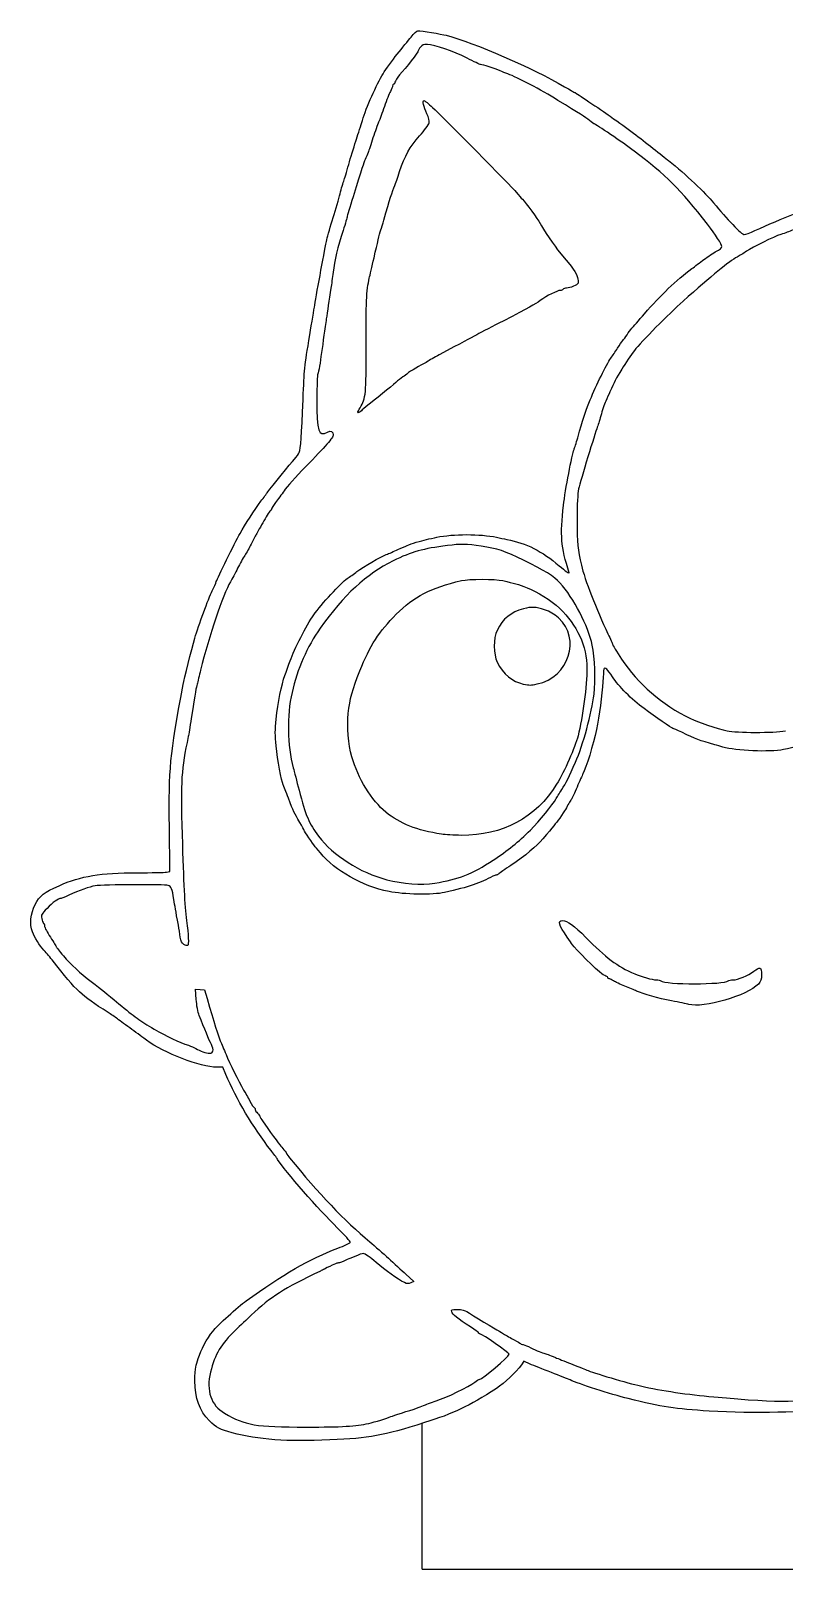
# Model space of a CAD drawing. Header units: millimetres. Extents: x -16 to 167, y 0 to 179.
# Drawn here: x -15.7 to 72.3, y 0.1 to 179.5 of the extents above; entities that cross this region are included whole.
import ezdxf

# ---------------------------------------------------------------- set-up
doc = ezdxf.new("R2010")
doc.units = ezdxf.units.MM
doc.layers.get('0').update_dxf_attribs({"linetype": 'CONTINUOUS'})

msp = doc.modelspace()

# ---------------------------------------------------------------- linework, layer by layer
for p, q in [((0.59, 81.45), (0.53, 86.63)), ((0.19, 81.37), (0.59, 81.45)), ((3.66, 66.53), (3.58, 67.73)), ((3.58, 67.73), (4.11, 67.69)), ((4.11, 67.69), (4.63, 67.64)), ((4.63, 67.64), (4.92, 66.62)), ((61.12, 65.94), (61.12, 65.94)), ((6.75, 58.61), (6.07, 58.61)), ((7.11, 57.76), (6.75, 58.61)), ((28.13, 34.49), (29.06, 33.64)), ((29.06, 33.64), (28.69, 33.48)), ((41.87, 24.33), (41.59, 23.92)), ((42.61, 24.01), (41.87, 24.33)), ((30, 0.09), (30, 17.09)), ((30, 0.09), (110, 0.09))]:
    msp.add_line(p, q)
for points in [[(28.72, 178.72), (29.04, 179.13), (29.4, 179.45), (29.53, 179.45)], [(29.53, 179.45), (29.91, 179.45), (32.3, 179.07), (32.81, 178.93)], [(27.1, 176.72), (27.67, 177.42), (28.39, 178.32), (28.72, 178.72)], [(30.62, 177.85), (30.18, 177.87), (30.01, 177.81), (29.81, 177.54)], [(35.26, 176.25), (33.69, 177.06), (31.48, 177.82), (30.62, 177.85)], [(32.81, 178.93), (36.09, 178.08), (42.9, 175.12), (46.63, 172.92)], [(25.45, 174.43), (25.8, 174.99), (26.54, 176.02), (27.1, 176.72)], [(29.56, 177.11), (29.55, 176.97), (28.14, 175.13), (27.39, 174.3)], [(29.81, 177.54), (29.67, 177.36), (29.56, 177.17), (29.56, 177.11)], [(36.84, 175.52), (36.76, 175.52), (36.05, 175.85), (35.26, 176.25)], [(23.04, 169), (23.48, 170.45), (24.71, 173.24), (25.45, 174.43)], [(27.39, 174.3), (27.09, 173.96), (26.85, 173.58), (26.84, 173.45)], [(39.1, 174.79), (38.55, 175.03), (37.04, 175.52), (36.84, 175.52)], [(40.01, 174.42), (39.75, 174.52), (39.34, 174.69), (39.1, 174.79)], [(45.86, 171.34), (43.82, 172.6), (41.17, 174), (40.01, 174.42)], [(26.31, 172.37), (26.16, 172.12), (25.85, 171.34), (25.61, 170.63)], [(26.57, 173.01), (26.57, 172.91), (26.45, 172.62), (26.31, 172.37)], [(26.7, 173.21), (26.63, 173.21), (26.57, 173.12), (26.57, 173.01)], [(26.84, 173.45), (26.84, 173.32), (26.78, 173.21), (26.7, 173.21)], [(46.63, 172.92), (47.25, 172.56), (47.78, 172.26), (47.81, 172.26)], [(47.81, 172.26), (47.88, 172.26), (50.81, 170.3), (51.96, 169.48)], [(25.61, 170.63), (25.37, 169.92), (25.07, 169.1), (24.94, 168.8)], [(30.57, 169.75), (30.18, 170.6), (30.02, 171.31), (30.23, 171.31)], [(30.23, 171.31), (30.31, 171.31), (30.76, 170.96), (31.22, 170.52)], [(31.22, 170.52), (32.49, 169.34), (40.45, 161.28), (41, 160.62)], [(49.53, 168.99), (49.08, 169.35), (48.42, 169.77), (45.86, 171.34)], [(22.35, 166.83), (22.57, 167.46), (22.88, 168.44), (23.04, 169)], [(24.94, 168.8), (24.81, 168.5), (24.51, 167.67), (24.28, 166.96)], [(29.71, 167.19), (30.28, 167.82), (30.78, 168.5), (30.82, 168.7)], [(30.82, 168.7), (30.86, 168.93), (30.77, 169.33), (30.57, 169.75)], [(50.11, 168.59), (50.07, 168.59), (49.8, 168.77), (49.53, 168.99)], [(51.96, 169.48), (54.11, 167.97), (55.34, 167.04), (56.97, 165.74)], [(21.54, 164.18), (21.78, 165), (22.14, 166.19), (22.35, 166.83)], [(24.28, 166.96), (24.06, 166.24), (23.8, 165.48), (23.71, 165.26)], [(27.39, 163.03), (28.01, 164.94), (28.56, 165.92), (29.71, 167.19)], [(54.74, 165.43), (53.46, 166.39), (50.23, 168.59), (50.11, 168.59)], [(23.71, 165.26), (23.62, 165.04), (23.47, 164.68), (23.37, 164.45)], [(63.31, 156.89), (60.07, 161.05), (58.5, 162.61), (54.74, 165.43)], [(56.97, 165.74), (57.67, 165.18), (58.47, 164.54), (58.75, 164.32)], [(20.91, 162.08), (21.02, 162.41), (21.31, 163.36), (21.54, 164.18)], [(23.37, 164.45), (23.19, 164.02), (23.02, 163.5), (21.96, 160.1)], [(58.75, 164.32), (60.77, 162.71), (63.1, 160.53), (64.02, 159.39)], [(20.44, 160.45), (20.58, 161.01), (20.8, 161.74), (20.91, 162.08)], [(25.55, 157.39), (26.25, 159.87), (26.5, 160.64), (26.84, 161.43)], [(26.84, 161.43), (26.91, 161.6), (27.16, 162.32), (27.39, 163.03)], [(19.63, 157.67), (19.93, 158.64), (20.29, 159.89), (20.44, 160.45)], [(21.96, 160.1), (21.58, 158.89), (21.27, 157.85), (21.27, 157.78)], [(41, 160.62), (41.26, 160.31), (41.58, 159.94), (41.72, 159.81)], [(41.72, 159.81), (42.1, 159.43), (43.53, 157.46), (43.77, 157)], [(64.02, 159.39), (65.5, 157.56), (67.31, 155.69), (67.6, 155.69)], [(68.83, 156.15), (71.86, 157.56), (75.51, 158.95), (77.49, 159.45)], [(18.9, 155.09), (19.01, 155.55), (19.34, 156.71), (19.63, 157.67)], [(20.79, 156.16), (20.17, 154.27), (19.79, 152.67), (19.62, 151.29)], [(21.27, 157.78), (21.27, 157.71), (21.05, 156.98), (20.79, 156.16)], [(24.4, 152.98), (24.82, 154.82), (25.01, 155.6), (25.21, 156.24)], [(25.21, 156.24), (25.27, 156.42), (25.42, 156.94), (25.55, 157.39)], [(43.77, 157), (44.07, 156.4), (45.54, 154.23), (46.04, 153.64)], [(64.99, 154.29), (64.99, 154.52), (64.22, 155.73), (63.31, 156.89)], [(67.6, 155.69), (67.73, 155.69), (68.28, 155.9), (68.83, 156.15)], [(73.31, 156.23), (72.8, 156.02), (72.42, 155.88), (71.85, 155.7)], [(17.48, 147.48), (17.73, 149.02), (18.7, 154.2), (18.9, 155.09)], [(64.35, 153.74), (64.71, 153.93), (64.99, 154.16), (64.99, 154.29)], [(71.85, 155.7), (71.07, 155.45), (68.56, 154.23), (67.85, 153.74)], [(23.85, 150.6), (23.92, 150.9), (24.17, 151.97), (24.4, 152.98)], [(46.04, 153.64), (47.68, 151.7), (47.99, 151.27), (48.15, 150.7)], [(66.76, 153.07), (65.84, 152.57), (63.84, 150.94), (60.45, 147.92)], [(61.48, 151.73), (61.81, 151.97), (62.44, 152.45), (62.89, 152.79)], [(62.89, 152.79), (63.34, 153.13), (63.99, 153.56), (64.35, 153.74)], [(67.85, 153.74), (67.51, 153.51), (67.02, 153.21), (66.76, 153.07)], [(19.62, 151.29), (19.55, 150.69), (19.44, 149.86), (19.37, 149.45)], [(48.15, 150.7), (48.22, 150.45), (48.24, 150.15), (48.2, 150.04)], [(55.96, 146.46), (57.83, 148.63), (59.65, 150.36), (61.48, 151.73)], [(19.37, 149.45), (19.15, 148.05), (18.95, 146.67), (18.83, 145.85)], [(23.47, 142.66), (23.44, 147.55), (23.52, 149.24), (23.85, 150.6)], [(46.14, 149.18), (45.8, 149.18), (44.53, 148.55), (43.8, 148.01)], [(46.46, 149.31), (46.41, 149.24), (46.27, 149.18), (46.14, 149.18)], [(46.86, 149.45), (46.69, 149.45), (46.51, 149.39), (46.46, 149.31)], [(48.2, 150.04), (48.11, 149.81), (47.3, 149.45), (46.86, 149.45)], [(16.91, 144.02), (17.14, 145.4), (17.4, 146.96), (17.48, 147.48)], [(43.8, 148.01), (43.11, 147.51), (42.58, 147.21), (39.47, 145.61)], [(60.45, 147.92), (58.81, 146.46), (55.57, 143.18), (54.79, 142.18)], [(18.83, 145.85), (18.77, 145.4), (18.65, 144.55), (18.56, 143.95)], [(39.47, 145.61), (38.31, 145.02), (36.93, 144.3), (36.41, 144.02)], [(54.49, 144.77), (54.63, 144.92), (55.29, 145.68), (55.96, 146.46)], [(16.12, 136.48), (16.27, 140.07), (16.27, 140.12), (16.91, 144.02)], [(18.56, 143.95), (18.35, 142.47), (18.18, 141.24), (18.05, 140.35)], [(36.41, 144.02), (35.54, 143.54), (34.75, 143.13), (32, 141.67)], [(53.43, 143.33), (53.53, 143.43), (53.75, 143.74), (53.92, 144.01)], [(53.92, 144.01), (54.1, 144.27), (54.35, 144.62), (54.49, 144.77)], [(22.77, 135.5), (23.46, 136.67), (23.49, 137.06), (23.47, 142.66)], [(52.04, 141.3), (52.23, 141.56), (52.57, 142.08), (52.81, 142.46)], [(52.81, 142.46), (53.05, 142.83), (53.33, 143.22), (53.43, 143.33)], [(54.79, 142.18), (54.38, 141.66), (53.71, 140.68), (53.31, 140.01)], [(18.05, 140.35), (17.99, 139.94), (17.89, 139.53), (17.83, 139.44)], [(30.19, 140.62), (30.07, 140.62), (28.5, 139.69), (28.31, 139.5)], [(30.62, 140.88), (30.42, 140.74), (30.23, 140.62), (30.19, 140.62)], [(32, 141.67), (31.44, 141.38), (30.82, 141.02), (30.62, 140.88)], [(49.62, 136.41), (50.33, 138.17), (51.47, 140.46), (52.04, 141.3)], [(53.31, 140.01), (52.62, 138.88), (52.44, 138.53), (51.92, 137.34)], [(17.83, 139.44), (17.78, 139.35), (17.73, 138.04), (17.73, 136.54)], [(26.95, 138.46), (26.39, 137.96), (24.41, 136.36), (23.66, 135.79)], [(27.76, 139.09), (27.56, 138.96), (27.19, 138.68), (26.95, 138.46)], [(28.31, 139.5), (28.21, 139.41), (27.96, 139.22), (27.76, 139.09)], [(15.68, 130.3), (15.84, 130.73), (15.95, 132.2), (16.12, 136.48)], [(17.73, 136.54), (17.72, 132.68), (17.91, 132.09), (18.96, 132.67)], [(48.16, 132), (48.78, 134.22), (48.96, 134.75), (49.62, 136.41)], [(51.92, 137.34), (51.81, 137.09), (51.59, 136.6), (51.43, 136.25)], [(22.49, 134.98), (22.49, 135.01), (22.62, 135.25), (22.77, 135.5)], [(22.92, 135.15), (22.75, 134.94), (22.49, 134.84), (22.49, 134.98)], [(23.66, 135.79), (23.36, 135.56), (23.02, 135.27), (22.92, 135.15)], [(50.86, 134.56), (50.7, 133.97), (50.51, 133.37), (50.45, 133.22)], [(51.43, 136.25), (51.28, 135.9), (51.02, 135.14), (50.86, 134.56)], [(18.96, 132.67), (19.34, 132.88), (19.64, 132.74), (19.64, 132.35)], [(50.45, 133.22), (50.18, 132.57), (48.5, 127.04), (48.27, 126.03)], [(19.64, 132.35), (19.64, 132.03), (18.74, 130.99), (16.4, 128.61)], [(47.74, 130.64), (47.8, 130.79), (47.99, 131.4), (48.16, 132)], [(12.01, 125.68), (12.48, 126.34), (14.67, 129.03), (15.11, 129.49)], [(15.11, 129.49), (15.35, 129.75), (15.61, 130.12), (15.68, 130.3)], [(46.51, 124.13), (46.71, 125.91), (47.5, 130.1), (47.74, 130.64)], [(16.4, 128.61), (15.3, 127.49), (14.17, 126.23), (13.9, 125.82)], [(11.21, 124.6), (11.52, 125.01), (11.88, 125.5), (12.01, 125.68)], [(13.9, 125.82), (13.62, 125.41), (13.18, 124.8), (12.92, 124.47)], [(48.27, 126.03), (48.15, 125.48), (48.09, 124.28), (48.09, 122.36)], [(8.77, 120.85), (9.33, 121.86), (10.49, 123.64), (11.21, 124.6)], [(12.92, 124.47), (12.66, 124.13), (12.45, 123.78), (12.45, 123.68)], [(47.17, 116.26), (46.2, 119.34), (46.1, 120.56), (46.51, 124.13)], [(11.56, 122.33), (11.19, 121.67), (10.78, 120.96), (10.65, 120.73)], [(12.34, 123.52), (12.27, 123.52), (11.92, 122.98), (11.56, 122.33)], [(12.45, 123.68), (12.45, 123.59), (12.4, 123.52), (12.34, 123.52)], [(48.09, 122.36), (48.09, 119.65), (48.15, 119.01), (48.59, 117.13)], [(6, 115.23), (6.13, 115.64), (8.14, 119.73), (8.77, 120.85)], [(10.65, 120.73), (10.52, 120.51), (10.25, 119.99), (10.05, 119.58)], [(30.51, 120.14), (30.84, 120.21), (31.39, 120.33), (31.73, 120.4)], [(31.73, 120.4), (33.61, 120.81), (36.8, 120.81), (38.69, 120.4)], [(38.69, 120.4), (39.04, 120.32), (39.59, 120.21), (39.91, 120.15)], [(10.05, 119.58), (9.84, 119.17), (9.52, 118.59), (9.32, 118.29)], [(22.41, 116.4), (23.23, 117), (25.12, 118.1), (25.83, 118.39)], [(25.83, 118.39), (26.13, 118.5), (26.73, 118.76), (27.18, 118.97)], [(32.96, 119.43), (30.11, 119.08), (28.78, 118.7), (26.65, 117.66)], [(27.18, 118.97), (27.63, 119.17), (28.12, 119.39), (28.27, 119.45)], [(28.27, 119.45), (28.75, 119.65), (29.88, 120), (30.51, 120.14)], [(36.9, 119.37), (35.22, 119.62), (34.51, 119.63), (32.96, 119.43)], [(41.84, 117.74), (39.71, 118.78), (38.75, 119.1), (36.9, 119.37)], [(39.91, 120.15), (42.17, 119.71), (44.02, 118.78), (46, 117.08)], [(8.48, 116.78), (8.21, 116.25), (7.84, 115.54), (7.65, 115.22)], [(9.32, 118.29), (9.12, 117.99), (8.74, 117.31), (8.48, 116.78)], [(26.65, 117.66), (23.47, 116.08), (20.88, 113.7), (18.12, 109.8)], [(46.08, 115.1), (45.43, 115.82), (44.26, 116.55), (41.84, 117.74)], [(46, 117.08), (46.73, 116.45), (47.22, 116.11), (47.17, 116.26)], [(48.59, 117.13), (48.96, 115.54), (50.36, 111.95), (51.69, 109.15)], [(7.65, 115.22), (6.78, 113.69), (5.15, 108.9), (4.16, 104.91)], [(5.52, 114.15), (5.73, 114.56), (5.94, 115.05), (6, 115.23)], [(17.37, 111.36), (18.23, 112.58), (20.55, 115.09), (21.27, 115.59)], [(21.27, 115.59), (21.53, 115.77), (22.05, 116.13), (22.41, 116.4)], [(26.99, 111.42), (29.04, 113.48), (31.01, 114.49), (34.61, 115.35)], [(34.61, 115.35), (35.44, 115.55), (38.58, 115.55), (39.43, 115.35)], [(39.43, 115.35), (40.78, 115.04), (41.19, 114.92), (42.25, 114.52)], [(49.86, 107.83), (49.39, 110.06), (47.71, 113.29), (46.08, 115.1)], [(3.5, 108.65), (3.91, 110.06), (5.1, 113.29), (5.52, 114.15)], [(42.25, 114.52), (43.45, 114.06), (45.02, 113.07), (46.04, 112.12)], [(14.62, 106), (15.08, 107.35), (16.52, 110.15), (17.37, 111.36)], [(22.75, 104.84), (23.9, 107.72), (25.02, 109.45), (26.99, 111.42)], [(41.84, 112.06), (40.37, 111.67), (39.43, 110.91), (38.76, 109.55)], [(44.3, 111.95), (43.26, 112.29), (42.79, 112.31), (41.84, 112.06)], [(45.93, 110.99), (45.4, 111.47), (44.95, 111.74), (44.3, 111.95)], [(46.04, 112.12), (48.09, 110.2), (49.22, 107.72), (49.24, 105.12)], [(18.12, 109.8), (16.6, 107.65), (15.45, 105.02), (14.83, 102.31)], [(38.76, 109.55), (38.32, 108.64), (38.32, 106.75), (38.77, 105.83)], [(43.43, 103.3), (47.12, 104.08), (48.58, 108.57), (45.93, 110.99)], [(2.12, 103.22), (2.24, 103.86), (3.11, 107.29), (3.5, 108.65)], [(50.07, 102.11), (50.27, 103.74), (50.17, 106.37), (49.86, 107.83)], [(51.69, 109.15), (51.99, 108.54), (52.23, 107.98), (52.23, 107.92)], [(52.23, 107.92), (52.23, 107.86), (52.71, 107.08), (53.29, 106.19)], [(14.01, 104.3), (14.18, 104.75), (14.45, 105.51), (14.62, 106)], [(38.77, 105.83), (39.44, 104.47), (40.56, 103.54), (41.82, 103.29)], [(53.29, 106.19), (55.19, 103.31), (57.99, 100.89), (61.33, 99.26)], [(4.16, 104.91), (4.01, 104.28), (3.82, 103.55), (3.76, 103.28)], [(12.98, 99.19), (13.18, 101.14), (13.6, 103.23), (14.01, 104.3)], [(21.39, 99.86), (21.58, 101.55), (21.88, 102.66), (22.75, 104.84)], [(49.24, 105.12), (49.25, 103.14), (48.76, 99.42), (48.2, 97.24)], [(51.22, 105.01), (51.19, 104.92), (51.13, 104.26), (51.09, 103.56)], [(52.23, 104.12), (51.65, 105.03), (51.32, 105.33), (51.22, 105.01)], [(55.9, 100.42), (54.48, 101.47), (52.92, 103.05), (52.23, 104.12)], [(0.53, 86.63), (0.44, 93.45), (0.57, 94.8), (2.12, 103.22)], [(3.76, 103.28), (3.63, 102.81), (3.59, 102.58), (3.08, 99.28)], [(14.83, 102.31), (14.22, 99.59), (14.28, 96.15), (14.98, 93.51)], [(41.82, 103.29), (42.62, 103.13), (42.63, 103.13), (43.43, 103.3)], [(51.09, 103.56), (51.01, 102.04), (50.68, 99.56), (50.35, 97.99)], [(47.92, 94.19), (48.76, 96.09), (49.81, 99.95), (50.07, 102.11)], [(3.08, 99.28), (2.92, 98.31), (2.77, 97.36), (2.73, 97.17)], [(12.98, 96.07), (12.85, 97.28), (12.85, 97.96), (12.98, 99.19)], [(21.81, 94.82), (21.39, 96.27), (21.23, 98.33), (21.39, 99.86)], [(59.26, 98.12), (59.14, 98.12), (57.19, 99.46), (55.9, 100.42)], [(61.33, 99.26), (62.06, 98.9), (64.46, 98.1), (65.6, 97.84)], [(2.73, 97.17), (1.91, 93.36), (1.83, 92.11), (2.01, 85.73)], [(48.2, 97.24), (47.85, 95.88), (46.63, 93.11), (45.7, 91.6)], [(50.35, 97.99), (49.98, 96.24), (49.14, 93.48), (48.78, 92.83)], [(60.31, 97.66), (59.78, 97.92), (59.31, 98.12), (59.26, 98.12)], [(64.15, 96.21), (62.35, 96.71), (61.98, 96.85), (60.31, 97.66)], [(65.6, 97.84), (66.66, 97.59), (71.07, 97.59), (72.39, 97.83)], [(79.73, 98.43), (76.93, 96.97), (74.66, 96.13), (72.19, 95.65)], [(13.8, 91.54), (13.6, 92), (13.16, 94.45), (12.98, 96.07)], [(65.1, 95.94), (64.82, 96.02), (64.39, 96.14), (64.15, 96.21)], [(72.19, 95.65), (70.55, 95.33), (66.64, 95.49), (65.1, 95.94)], [(14.98, 93.51), (15.09, 93.1), (15.39, 91.94), (15.65, 90.93)], [(25.79, 88.34), (24.12, 89.7), (22.53, 92.3), (21.81, 94.82)], [(46.3, 90.98), (46.77, 91.71), (47.16, 92.48), (47.92, 94.19)], [(14.42, 89.98), (14.14, 90.69), (13.87, 91.39), (13.8, 91.54)], [(45.7, 91.6), (43.32, 87.72), (39.36, 85.6), (34.59, 85.65)], [(48.78, 92.83), (48.68, 92.64), (48.37, 91.94), (48.09, 91.27)], [(15.74, 87.16), (15.1, 88.24), (15.01, 88.41), (14.42, 89.98)], [(15.65, 90.93), (16.43, 87.94), (16.81, 87.03), (17.92, 85.56)], [(42.64, 86.26), (43.67, 87.29), (45.29, 89.26), (45.62, 89.88)], [(45.62, 89.88), (45.71, 90.04), (46.02, 90.54), (46.3, 90.98)], [(47.42, 89.84), (47.27, 89.63), (47, 89.17), (46.74, 88.68)], [(48.09, 91.27), (47.8, 90.6), (47.51, 89.95), (47.42, 89.84)], [(32.27, 85.78), (29.43, 86.22), (27.41, 87.02), (25.79, 88.34)], [(46.74, 88.68), (46.66, 88.53), (46.35, 88.07), (46.06, 87.66)], [(16.25, 86.23), (16.25, 86.28), (16.02, 86.7), (15.74, 87.16)], [(17.47, 84.41), (17.32, 84.56), (16.25, 86.16), (16.25, 86.23)], [(38.31, 82.76), (40.01, 83.87), (41.27, 84.89), (42.64, 86.26)], [(46.06, 87.66), (45.54, 86.95), (45.38, 86.74), (44.1, 85.23)], [(2.01, 85.73), (2.17, 79.91), (2.29, 77.57), (2.53, 75.72)], [(18.14, 83.62), (17.81, 84.02), (17.51, 84.37), (17.47, 84.41)], [(17.92, 85.56), (19.65, 83.28), (22.74, 81.31), (25.89, 80.48)], [(34.59, 85.65), (33.72, 85.66), (32.68, 85.72), (32.27, 85.78)], [(44.1, 85.23), (43.37, 84.38), (42.05, 83.28), (40.37, 82.14)], [(26.16, 79.09), (22.96, 79.76), (19.9, 81.49), (18.14, 83.62)], [(31.49, 80.08), (34.25, 80.51), (35.84, 81.13), (38.31, 82.76)], [(-12.35, 79.78), (-9.75, 80.92), (-7.52, 81.29), (-3.25, 81.29)], [(-3.25, 81.29), (-1.58, 81.29), (-0.03, 81.32), (0.19, 81.37)], [(38.28, 80.89), (36.8, 80.07), (35.49, 79.63), (32.61, 78.98)], [(38.66, 81.02), (38.58, 81.02), (38.41, 80.96), (38.28, 80.89)], [(38.96, 81.16), (38.87, 81.08), (38.74, 81.02), (38.66, 81.02)], [(40.37, 82.14), (39.69, 81.68), (39.05, 81.24), (38.96, 81.16)], [(-15.13, 77.59), (-14.62, 78.61), (-14.11, 79.01), (-12.35, 79.78)], [(-8.14, 79.76), (-8.75, 79.66), (-10.01, 79.21), (-11.22, 78.66)], [(0.39, 79.81), (0.02, 79.95), (-7.2, 79.91), (-8.14, 79.76)], [(1.05, 78.16), (0.84, 79.46), (0.75, 79.67), (0.39, 79.81)], [(25.89, 80.48), (27.76, 79.99), (29.92, 79.84), (31.49, 80.08)], [(32.61, 78.98), (31.31, 78.69), (27.81, 78.75), (26.16, 79.09)], [(-15.45, 74.4), (-15.8, 75.32), (-15.68, 76.5), (-15.13, 77.59)], [(-13.75, 77.14), (-14.39, 76.47), (-14.45, 76.35), (-14.37, 75.96)], [(-12.11, 78.3), (-12.43, 78.3), (-13.12, 77.81), (-13.75, 77.14)], [(-11.22, 78.66), (-11.65, 78.46), (-12.05, 78.3), (-12.11, 78.3)], [(1.57, 75.18), (1.26, 76.9), (1.16, 77.46), (1.05, 78.16)], [(-14.37, 75.96), (-14.31, 75.71), (-14.22, 75.46), (-14.15, 75.39)], [(-14.15, 75.39), (-14.08, 75.32), (-14.03, 75.16), (-14.03, 75.03)], [(2.53, 75.72), (2.74, 74.04), (2.8, 72.88), (2.66, 72.8)], [(46.95, 73.77), (45.94, 75.22), (45.79, 75.72), (46.39, 75.72)], [(46.39, 75.72), (46.96, 75.72), (47.74, 75.16), (49.12, 73.75)], [(-14.12, 72.28), (-14.62, 72.81), (-15.2, 73.72), (-15.45, 74.4)], [(-14.03, 75.03), (-14.03, 74.91), (-13.72, 74.34), (-13.35, 73.77)], [(-13.35, 73.77), (-12.98, 73.19), (-12.67, 72.69), (-12.67, 72.65)], [(1.8, 73.79), (1.75, 74.14), (1.65, 74.77), (1.57, 75.18)], [(2.22, 72.94), (1.98, 73.09), (1.87, 73.32), (1.8, 73.79)], [(47.55, 72.88), (47.47, 73.01), (47.2, 73.41), (46.95, 73.77)], [(49.12, 73.75), (51.44, 71.38), (52.74, 70.4), (54.81, 69.5)], [(-13.15, 71.12), (-13.52, 71.59), (-13.96, 72.11), (-14.12, 72.28)], [(-12.67, 72.65), (-12.67, 72.61), (-12.3, 72.14), (-11.84, 71.61)], [(2.66, 72.8), (2.6, 72.76), (2.4, 72.82), (2.22, 72.94)], [(50.97, 69.5), (50.47, 69.85), (47.75, 72.53), (47.55, 72.88)], [(-6.63, 65), (-9.91, 67.1), (-10.1, 67.27), (-13.15, 71.12)], [(-11.84, 71.61), (-10.96, 70.58), (-9.86, 69.55), (-8.62, 68.61)], [(68.7, 69.81), (69.43, 70.36), (69.61, 70.28), (69.61, 69.43)], [(-8.62, 68.61), (-7.18, 67.52), (-6.98, 67.36), (-5.37, 66.01)], [(51.55, 69.2), (51.47, 69.2), (51.21, 69.34), (50.97, 69.5)], [(51.69, 69.07), (51.69, 69.14), (51.62, 69.2), (51.55, 69.2)], [(51.84, 68.93), (51.75, 68.93), (51.69, 68.99), (51.69, 69.07)], [(52.35, 68.68), (52.15, 68.82), (51.92, 68.93), (51.84, 68.93)], [(53.66, 68.06), (53.13, 68.27), (52.54, 68.55), (52.35, 68.68)], [(54.81, 69.5), (55.54, 69.18), (56.91, 68.8), (57.32, 68.8)], [(57.32, 68.8), (57.55, 68.8), (57.8, 68.74), (57.87, 68.67)], [(57.87, 68.67), (58.33, 68.24), (65.28, 68.25), (65.73, 68.67)], [(69.24, 68.31), (67.99, 66.97), (62.8, 65.45), (61.12, 65.94)], [(65.73, 68.67), (65.8, 68.74), (66.06, 68.8), (66.31, 68.8)], [(66.31, 68.8), (66.83, 68.8), (68.06, 69.31), (68.7, 69.81)], [(69.61, 69.43), (69.61, 68.83), (69.55, 68.64), (69.24, 68.31)], [(4, 64.65), (3.85, 65.05), (3.7, 65.83), (3.66, 66.53)], [(4.92, 66.62), (5.72, 63.84), (6.24, 62.2), (6.46, 61.69)], [(55.01, 67.5), (54.79, 67.6), (54.18, 67.85), (53.66, 68.06)], [(59.11, 66.35), (57.57, 66.64), (55.87, 67.11), (55.01, 67.5)], [(-5.53, 64.25), (-5.84, 64.47), (-6.33, 64.81), (-6.63, 65)], [(-5.37, 66.01), (-3.54, 64.49), (-2.92, 64.04), (-1.27, 63.07)], [(5.43, 61.25), (5.17, 61.77), (4.6, 63.14), (4, 64.65)], [(61.12, 65.94), (60.9, 66.01), (59.99, 66.19), (59.11, 66.35)], [(-3.86, 63.03), (-4.48, 63.47), (-5.23, 64.02), (-5.53, 64.25)], [(-2.14, 61.76), (-2.48, 62.01), (-3.25, 62.58), (-3.86, 63.03)], [(-1.27, 63.07), (0.2, 62.21), (1.66, 61.52), (2.74, 61.17)], [(6.07, 58.61), (4.16, 58.61), (-0.09, 60.24), (-2.14, 61.76)], [(2.74, 61.17), (3.04, 61.07), (3.43, 60.9), (3.62, 60.79)], [(5.22, 60.24), (5.67, 60.24), (5.74, 60.61), (5.43, 61.25)], [(6.46, 61.69), (6.6, 61.38), (6.9, 60.67), (7.13, 60.11)], [(3.62, 60.79), (4.06, 60.51), (4.84, 60.25), (5.22, 60.24)], [(7.13, 60.11), (7.54, 59.1), (8.58, 57.01), (9.19, 55.96)], [(12.38, 48.92), (10.29, 51.61), (8.33, 54.9), (7.11, 57.76)], [(9.19, 55.96), (9.36, 55.67), (9.69, 55.09), (9.92, 54.67)], [(9.92, 54.67), (10.14, 54.26), (10.37, 53.91), (10.44, 53.88)], [(10.44, 53.88), (10.5, 53.86), (10.55, 53.76), (10.55, 53.67)], [(10.55, 53.67), (10.55, 53.57), (10.67, 53.38), (10.82, 53.25)], [(10.82, 53.25), (10.97, 53.11), (11.09, 52.95), (11.09, 52.89)], [(11.09, 52.89), (11.09, 52.83), (11.26, 52.54), (11.46, 52.25)], [(11.46, 52.25), (12.79, 50.36), (13.42, 49.5), (13.64, 49.28)], [(13.15, 47.87), (13.03, 48.07), (12.68, 48.54), (12.38, 48.92)], [(13.64, 49.28), (13.78, 49.15), (13.99, 48.87), (14.13, 48.66)], [(14.13, 48.66), (14.26, 48.45), (14.45, 48.17), (14.55, 48.05)], [(20.11, 39.89), (18, 41.94), (14.02, 46.51), (13.15, 47.87)], [(14.55, 48.05), (17.94, 43.87), (20.92, 40.75), (23.92, 38.25)], [(21.63, 38.19), (21.67, 38.28), (20.98, 39.04), (20.11, 39.89)], [(20.17, 37.51), (20.94, 37.8), (21.6, 38.11), (21.63, 38.19)], [(23.92, 38.25), (24.5, 37.76), (25.48, 36.9), (26.09, 36.34)], [(9.48, 31.38), (13.73, 34.45), (16.91, 36.27), (20.17, 37.51)], [(20.7, 35.92), (20.57, 35.86), (20.37, 35.8), (20.27, 35.8)], [(21.27, 36.18), (21.09, 36.1), (20.83, 35.99), (20.7, 35.92)], [(22.26, 36.6), (21.9, 36.45), (21.46, 36.26), (21.27, 36.18)], [(23.18, 36.89), (23.03, 36.89), (22.61, 36.76), (22.26, 36.6)], [(24.64, 35.86), (23.99, 36.43), (23.33, 36.89), (23.18, 36.89)], [(26.09, 36.34), (26.71, 35.78), (27.62, 34.95), (28.13, 34.49)], [(18.15, 34.85), (13.86, 32.82), (12.37, 31.87), (10.07, 29.69)], [(18.62, 35.08), (18.48, 35.01), (18.26, 34.9), (18.15, 34.85)], [(20.27, 35.8), (20.1, 35.8), (19.55, 35.56), (18.62, 35.08)], [(27.96, 33.5), (27.11, 33.93), (25.75, 34.9), (24.64, 35.86)], [(28.69, 33.48), (28.4, 33.34), (28.26, 33.35), (27.96, 33.5)], [(5.58, 27.82), (6.14, 28.52), (8.54, 30.71), (9.48, 31.38)], [(10.07, 29.69), (9.62, 29.26), (8.79, 28.47), (8.21, 27.93)], [(33.46, 30.09), (33.39, 30.35), (33.44, 30.37), (34.13, 30.37)], [(35.66, 28.33), (34.16, 29.29), (33.53, 29.79), (33.46, 30.09)], [(34.13, 30.37), (34.64, 30.37), (34.99, 30.29), (35.24, 30.12)], [(35.24, 30.12), (35.7, 29.79), (38.8, 27.93), (38.88, 27.93)], [(3.9, 24.67), (4.18, 25.64), (4.9, 26.99), (5.58, 27.82)], [(8.21, 27.93), (6.58, 26.39), (5.84, 25.15), (5.33, 23.06)], [(36.62, 27.62), (36.62, 27.68), (36.18, 28), (35.66, 28.33)], [(36.76, 27.52), (36.68, 27.52), (36.62, 27.56), (36.62, 27.62)], [(40.15, 25.15), (40.15, 25.34), (37.02, 27.52), (36.76, 27.52)], [(38.88, 27.93), (38.92, 27.93), (39.2, 27.76), (39.51, 27.55)], [(39.51, 27.55), (39.82, 27.34), (40.38, 27.02), (40.76, 26.83)], [(36.68, 22.22), (37.02, 22.22), (40.15, 24.87), (40.15, 25.15)], [(40.76, 26.83), (41.13, 26.65), (41.46, 26.45), (41.48, 26.4)], [(41.48, 26.4), (41.51, 26.34), (41.61, 26.3), (41.71, 26.3)], [(41.71, 26.3), (41.8, 26.3), (42.12, 26.18), (42.41, 26.04)], [(42.41, 26.04), (43.13, 25.68), (43.82, 25.39), (44.22, 25.29)], [(44.22, 25.29), (44.56, 25.19), (44.72, 25.13), (45.58, 24.76)], [(3.49, 22.07), (3.49, 22.73), (3.54, 23.45), (3.61, 23.66)], [(3.61, 23.66), (3.67, 23.88), (3.8, 24.33), (3.9, 24.67)], [(41.59, 23.92), (40.95, 23.02), (39.65, 21.79), (38.67, 21.16)], [(45.09, 23.02), (44.13, 23.39), (43.01, 23.84), (42.61, 24.01)], [(45.58, 24.76), (45.84, 24.65), (46.63, 24.33), (47.34, 24.06)], [(47.34, 24.06), (48.05, 23.79), (48.89, 23.45), (49.21, 23.31)], [(5.2, 17.39), (4.02, 18.56), (3.49, 20.03), (3.49, 22.07)], [(5.33, 23.06), (4.79, 20.9), (5.38, 19.18), (6.95, 18.28)], [(31.66, 19.71), (32.87, 20.11), (35.48, 21.37), (36.16, 21.89)], [(36.16, 21.89), (36.4, 22.07), (36.63, 22.22), (36.68, 22.22)], [(47.27, 22.16), (47.04, 22.26), (46.06, 22.65), (45.09, 23.02)], [(54.07, 19.98), (51.97, 20.51), (48.31, 21.68), (47.27, 22.16)], [(49.21, 23.31), (49.83, 23.02), (54.08, 21.77), (55.49, 21.46)], [(38.67, 21.16), (35.43, 19.08), (33.65, 18.23), (30.3, 17.18)], [(63.5, 18.53), (59.55, 18.76), (57.99, 19), (54.07, 19.98)], [(55.49, 21.46), (57.98, 20.9), (61.06, 20.44), (64.04, 20.18)], [(64.04, 20.18), (72.24, 19.46), (74.44, 19.5), (77.82, 20.46)], [(6.95, 18.28), (9.48, 16.84), (10.49, 16.67), (16.52, 16.66)], [(26.36, 17.88), (26.51, 17.95), (27.06, 18.14), (27.59, 18.3)], [(27.59, 18.3), (29.12, 18.76), (29.73, 18.97), (30.17, 19.17)], [(30.17, 19.17), (30.39, 19.27), (31.06, 19.52), (31.66, 19.71)], [(77.55, 18.83), (74.94, 18.35), (68.76, 18.22), (63.5, 18.53)], [(7.83, 16), (6.43, 16.37), (6, 16.6), (5.2, 17.39)], [(16.52, 16.66), (20.63, 16.66), (22.31, 16.76), (23.78, 17.09)], [(30.3, 17.18), (25.33, 15.62), (23.95, 15.37), (19.25, 15.16)], [(23.78, 17.09), (24.52, 17.25), (25.93, 17.69), (26.36, 17.88)], [(19.25, 15.16), (14.19, 14.94), (10.94, 15.18), (7.83, 16)]]:
    msp.add_open_spline(points, degree=3)

doc.saveas('drawing.dxf')
